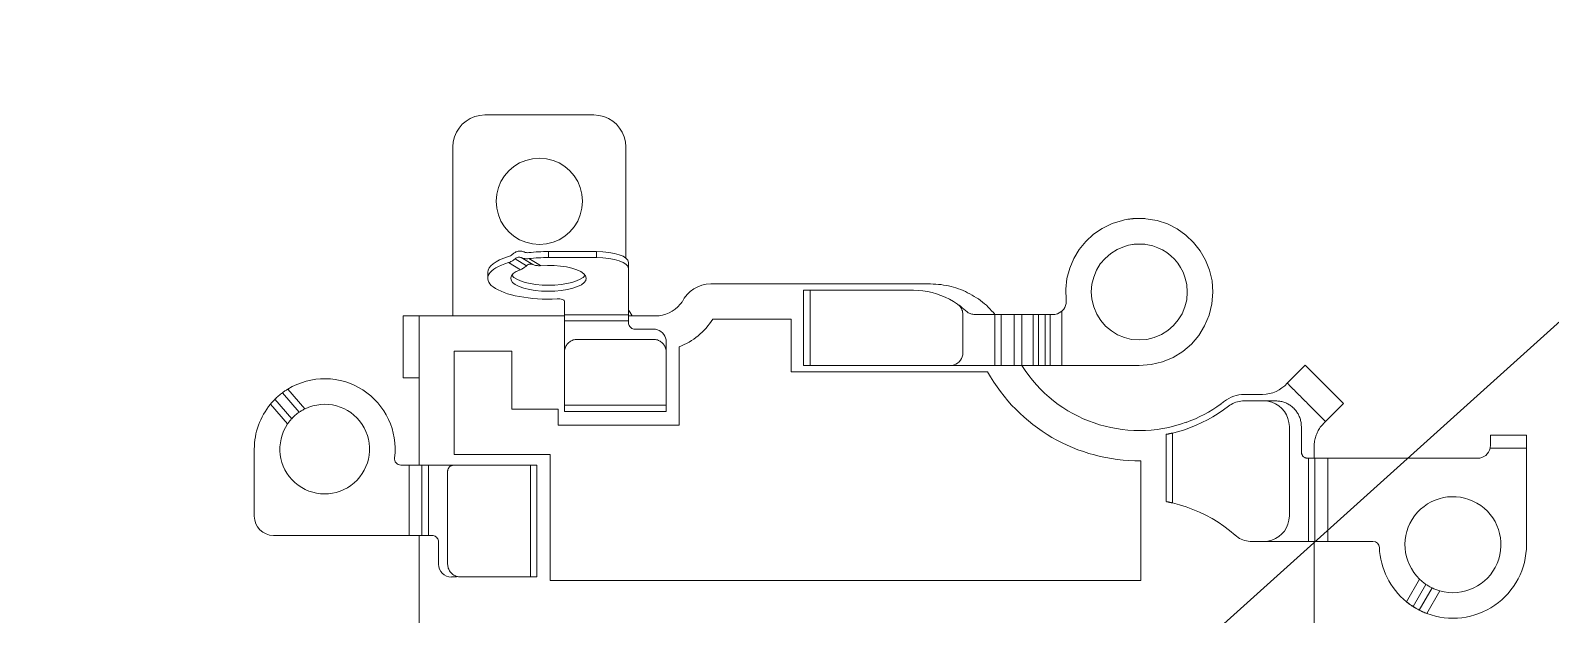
# Model space of a CAD drawing. Header units: millimetres. Extents: x 1863 to 2194, y 977 to 1295.
# Drawn here: x 2156.36 to 2180.12, y 1235.28 to 1244.41 of the extents above; entities that cross this region are included whole.
import ezdxf

# ---------------------------------------------------------------- set-up
doc = ezdxf.new("R2010")
doc.units = ezdxf.units.MM
doc.layers.add('2', color=7, linetype='Continuous', true_color=0xffffff)
doc.layers.add('BMLJ', color=4, linetype='Continuous')

msp = doc.modelspace()

# ---------------------------------------------------------------- linework, layer by layer
at = {"layer": '2', "color": 35, "linetype": 'Continuous', "lineweight": 18}
for p, q in [((2163.063, 1242.889), (2163.022, 1242.823)), ((2163.113, 1242.947), (2163.063, 1242.889)), ((2163.171, 1242.997), (2163.113, 1242.947)), ((2163.237, 1243.038), (2163.171, 1242.997)), ((2163.308, 1243.069), (2163.237, 1243.038)), ((2163.386, 1243.087), (2163.308, 1243.069)), ((2163.467, 1243.094), (2163.386, 1243.087)), ((2165.166, 1243.094), (2163.467, 1243.094)), ((2165.247, 1243.087), (2165.166, 1243.094)), ((2165.324, 1243.069), (2165.247, 1243.087)), ((2165.396, 1243.038), (2165.324, 1243.069)), ((2165.462, 1242.997), (2165.396, 1243.038)), ((2165.52, 1242.947), (2165.462, 1242.997)), ((2165.57, 1242.889), (2165.52, 1242.947)), ((2165.611, 1242.823), (2165.57, 1242.889)), ((2162.972, 1242.674), (2162.966, 1242.593)), ((2162.991, 1242.752), (2162.972, 1242.674)), ((2163.022, 1242.823), (2162.991, 1242.752)), ((2165.641, 1242.752), (2165.611, 1242.823)), ((2165.66, 1242.674), (2165.641, 1242.752)), ((2165.667, 1242.593), (2165.66, 1242.674)), ((2162.966, 1242.593), (2162.966, 1239.953)), ((2164.208, 1242.409), (2164.103, 1242.384)), ((2164.317, 1242.418), (2164.208, 1242.409)), ((2164.427, 1242.409), (2164.317, 1242.418)), ((2164.53, 1242.384), (2164.427, 1242.409)), ((2165.667, 1240.857), (2165.667, 1242.593)), ((2163.839, 1242.221), (2163.772, 1242.142)), ((2163.918, 1242.288), (2163.839, 1242.221)), ((2164.006, 1242.343), (2163.918, 1242.288)), ((2164.103, 1242.384), (2164.006, 1242.343)), ((2164.627, 1242.343), (2164.53, 1242.384)), ((2164.715, 1242.288), (2164.627, 1242.343)), ((2164.794, 1242.221), (2164.715, 1242.288)), ((2164.861, 1242.142), (2164.794, 1242.221)), ((2163.676, 1241.957), (2163.651, 1241.853)), ((2163.717, 1242.054), (2163.676, 1241.957)), ((2163.772, 1242.142), (2163.717, 1242.054)), ((2164.916, 1242.054), (2164.861, 1242.142)), ((2164.956, 1241.957), (2164.916, 1242.054)), ((2164.982, 1241.853), (2164.956, 1241.957)), ((2163.651, 1241.853), (2163.642, 1241.744)), ((2163.642, 1241.744), (2163.651, 1241.634)), ((2164.991, 1241.744), (2164.982, 1241.853)), ((2164.982, 1241.634), (2164.991, 1241.744)), ((2163.651, 1241.634), (2163.676, 1241.53)), ((2163.676, 1241.53), (2163.717, 1241.434)), ((2164.916, 1241.434), (2164.956, 1241.53)), ((2164.956, 1241.53), (2164.982, 1241.634)), ((2173.493, 1241.46), (2173.461, 1241.454)), ((2173.509, 1241.462), (2173.493, 1241.46)), ((2173.525, 1241.464), (2173.509, 1241.462)), ((2173.54, 1241.467), (2173.525, 1241.464)), ((2173.554, 1241.468), (2173.54, 1241.467)), ((2173.567, 1241.47), (2173.554, 1241.468)), ((2173.581, 1241.471), (2173.567, 1241.47)), ((2173.588, 1241.472), (2173.581, 1241.471)), ((2173.595, 1241.473), (2173.588, 1241.472)), ((2173.603, 1241.473), (2173.595, 1241.473)), ((2173.639, 1241.475), (2173.624, 1241.475)), ((2173.652, 1241.475), (2173.639, 1241.475)), ((2173.666, 1241.476), (2173.652, 1241.475)), ((2173.695, 1241.476), (2173.666, 1241.476)), ((2173.727, 1241.475), (2173.695, 1241.476)), ((2173.743, 1241.475), (2173.727, 1241.475)), ((2173.76, 1241.475), (2173.743, 1241.475)), ((2173.777, 1241.473), (2173.76, 1241.475)), ((2173.793, 1241.472), (2173.777, 1241.473)), ((2173.967, 1241.443), (2173.793, 1241.472)), ((2163.717, 1241.434), (2163.772, 1241.345)), ((2163.772, 1241.345), (2163.839, 1241.267)), ((2163.839, 1241.267), (2163.918, 1241.199)), ((2164.715, 1241.199), (2164.794, 1241.267)), ((2164.794, 1241.267), (2164.861, 1241.345)), ((2164.861, 1241.345), (2164.916, 1241.434)), ((2172.975, 1241.228), (2172.854, 1241.117)), ((2173.112, 1241.321), (2172.975, 1241.228)), ((2173.264, 1241.395), (2173.112, 1241.321)), ((2173.428, 1241.446), (2173.264, 1241.395)), ((2173.461, 1241.454), (2173.428, 1241.446)), ((2174.13, 1241.389), (2173.967, 1241.443)), ((2174.281, 1241.313), (2174.13, 1241.389)), ((2174.418, 1241.217), (2174.281, 1241.313)), ((2163.918, 1241.199), (2164.006, 1241.144)), ((2164.006, 1241.144), (2164.103, 1241.104)), ((2164.103, 1241.104), (2164.208, 1241.078)), ((2164.208, 1241.078), (2164.317, 1241.069)), ((2164.317, 1241.069), (2164.427, 1241.078)), ((2164.427, 1241.078), (2164.53, 1241.104)), ((2164.53, 1241.104), (2164.627, 1241.144)), ((2164.627, 1241.144), (2164.715, 1241.199)), ((2172.751, 1240.99), (2172.666, 1240.85)), ((2172.854, 1241.117), (2172.751, 1240.99)), ((2173.243, 1240.929), (2173.344, 1240.992)), ((2173.344, 1240.992), (2173.457, 1241.039)), ((2173.457, 1241.039), (2173.489, 1241.049)), ((2173.489, 1241.049), (2173.521, 1241.057)), ((2173.521, 1241.057), (2173.552, 1241.064)), ((2173.552, 1241.064), (2173.582, 1241.069)), ((2173.582, 1241.069), (2173.595, 1241.071)), ((2173.595, 1241.071), (2173.609, 1241.072)), ((2173.609, 1241.072), (2173.623, 1241.073)), ((2173.644, 1241.075), (2173.652, 1241.075)), ((2173.652, 1241.075), (2173.66, 1241.076)), ((2173.66, 1241.076), (2173.724, 1241.076)), ((2173.724, 1241.076), (2173.74, 1241.075)), ((2173.788, 1241.07), (2173.822, 1241.065)), ((2173.822, 1241.065), (2173.902, 1241.046)), ((2173.902, 1241.046), (2173.979, 1241.019)), ((2173.979, 1241.019), (2174.051, 1240.984)), ((2174.051, 1240.984), (2174.119, 1240.941)), ((2174.539, 1241.102), (2174.418, 1241.217)), ((2174.642, 1240.971), (2174.539, 1241.102)), ((2164.02, 1240.675), (2163.835, 1240.785)), ((2164.117, 1240.737), (2163.937, 1240.844)), ((2164.033, 1240.864), (2164.214, 1240.757)), ((2164.152, 1240.848), (2164.337, 1240.738)), ((2165.209, 1240.959), (2164.459, 1240.959)), ((2164.459, 1240.865), (2164.459, 1240.959)), ((2165.209, 1240.865), (2164.459, 1240.865)), ((2165.209, 1240.865), (2165.209, 1240.959)), ((2165.709, 1240.788), (2165.709, 1239.844)), ((2172.666, 1240.85), (2172.602, 1240.698)), ((2173.021, 1240.665), (2173.081, 1240.764)), ((2173.081, 1240.764), (2173.155, 1240.852)), ((2173.155, 1240.852), (2173.243, 1240.929)), ((2174.119, 1240.941), (2174.182, 1240.892)), ((2174.182, 1240.892), (2174.239, 1240.837)), ((2174.239, 1240.837), (2174.291, 1240.775)), ((2174.291, 1240.775), (2174.336, 1240.708)), ((2174.726, 1240.826), (2174.642, 1240.971)), ((2174.788, 1240.669), (2174.726, 1240.826)), ((2163.509, 1240.634), (2163.509, 1240.54)), ((2172.56, 1240.538), (2172.541, 1240.37)), ((2172.602, 1240.698), (2172.56, 1240.538)), ((2172.95, 1240.447), (2172.977, 1240.559)), ((2172.977, 1240.559), (2173.021, 1240.665)), ((2174.336, 1240.708), (2174.373, 1240.636)), ((2174.373, 1240.636), (2174.403, 1240.56)), ((2174.403, 1240.56), (2174.432, 1240.441)), ((2174.826, 1240.501), (2174.788, 1240.669)), ((2168.445, 1240.353), (2168.445, 1239.177)), ((2170.163, 1240.353), (2168.445, 1240.353)), ((2168.545, 1239.177), (2168.545, 1240.353)), ((2170.236, 1240.35), (2170.163, 1240.353)), ((2170.309, 1240.344), (2170.236, 1240.35)), ((2170.381, 1240.333), (2170.309, 1240.344)), ((2170.452, 1240.317), (2170.381, 1240.333)), ((2170.522, 1240.298), (2170.452, 1240.317)), ((2170.591, 1240.274), (2170.522, 1240.298)), ((2170.658, 1240.246), (2170.591, 1240.274)), ((2172.541, 1240.37), (2172.548, 1240.198)), ((2172.94, 1240.33), (2172.95, 1240.447)), ((2172.949, 1240.212), (2172.94, 1240.33)), ((2174.44, 1240.323), (2174.431, 1240.206)), ((2174.432, 1240.441), (2174.44, 1240.323)), ((2174.825, 1240.14), (2174.84, 1240.326)), ((2174.84, 1240.326), (2174.826, 1240.501)), ((2164.709, 1238.457), (2164.709, 1240.185)), ((2165.717, 1240.037), (2165.709, 1240.055)), ((2165.733, 1240.008), (2165.717, 1240.037)), ((2170.723, 1240.214), (2170.658, 1240.246)), ((2170.787, 1240.178), (2170.723, 1240.214)), ((2170.848, 1240.138), (2170.787, 1240.178)), ((2170.862, 1240.128), (2170.848, 1240.138)), ((2170.876, 1240.118), (2170.862, 1240.128)), ((2170.878, 1240.113), (2170.862, 1240.128)), ((2170.89, 1240.108), (2170.876, 1240.118)), ((2170.878, 1240.113), (2170.89, 1240.098)), ((2170.903, 1240.097), (2170.89, 1240.108)), ((2170.89, 1240.098), (2170.901, 1240.083)), ((2170.911, 1240.066), (2170.901, 1240.083)), ((2170.917, 1240.086), (2170.903, 1240.097)), ((2170.911, 1240.066), (2170.919, 1240.049)), ((2170.93, 1240.075), (2170.917, 1240.086)), ((2170.925, 1240.031), (2170.919, 1240.049)), ((2170.93, 1240.012), (2170.925, 1240.031)), ((2170.943, 1240.064), (2170.93, 1240.075)), ((2170.956, 1240.053), (2170.943, 1240.064)), ((2170.969, 1240.042), (2170.956, 1240.053)), ((2170.981, 1240.03), (2170.969, 1240.042)), ((2170.993, 1240.02), (2170.981, 1240.03)), ((2172.49, 1240.035), (2172.466, 1240.015)), ((2172.51, 1240.058), (2172.49, 1240.035)), ((2172.526, 1240.084), (2172.51, 1240.058)), ((2172.538, 1240.113), (2172.526, 1240.084)), ((2172.546, 1240.144), (2172.538, 1240.113)), ((2172.548, 1240.177), (2172.546, 1240.144)), ((2172.548, 1240.198), (2172.548, 1240.196)), ((2172.548, 1240.196), (2172.548, 1240.194)), ((2172.548, 1240.194), (2172.548, 1240.192)), ((2172.548, 1240.192), (2172.548, 1240.19)), ((2172.977, 1240.093), (2172.949, 1240.212)), ((2173.024, 1239.98), (2172.977, 1240.093)), ((2174.403, 1240.094), (2174.359, 1239.987)), ((2174.431, 1240.206), (2174.403, 1240.094)), ((2174.781, 1239.963), (2174.825, 1240.14)), ((2162.187, 1238.987), (2162.187, 1239.953)), ((2162.187, 1239.953), (2162.436, 1239.953)), ((2164.709, 1239.97), (2165.709, 1239.97)), ((2165.709, 1239.876), (2164.709, 1239.876)), ((2165.71, 1239.83), (2165.709, 1239.844)), ((2165.714, 1239.815), (2165.71, 1239.83)), ((2165.72, 1239.8), (2165.714, 1239.815)), ((2165.728, 1239.787), (2165.72, 1239.8)), ((2165.75, 1239.98), (2165.733, 1240.008)), ((2165.769, 1239.953), (2165.75, 1239.98)), ((2170.93, 1240.012), (2170.932, 1239.993)), ((2170.933, 1239.974), (2170.932, 1239.993)), ((2170.933, 1239.377), (2170.933, 1239.974)), ((2171.005, 1240.011), (2170.993, 1240.02)), ((2171.018, 1240.003), (2171.005, 1240.011)), ((2171.031, 1239.996), (2171.018, 1240.003)), ((2171.045, 1239.99), (2171.031, 1239.996)), ((2171.059, 1239.985), (2171.045, 1239.99)), ((2171.073, 1239.981), (2171.059, 1239.985)), ((2171.088, 1239.978), (2171.073, 1239.981)), ((2171.103, 1239.977), (2171.088, 1239.978)), ((2171.118, 1239.976), (2171.103, 1239.977)), ((2171.118, 1239.976), (2171.534, 1239.976)), ((2171.434, 1239.177), (2171.434, 1239.976)), ((2171.534, 1239.177), (2171.534, 1239.977)), ((2172.219, 1239.977), (2171.534, 1239.977)), ((2171.734, 1239.177), (2171.734, 1239.977)), ((2171.854, 1239.977), (2171.854, 1239.177)), ((2172.034, 1239.177), (2172.034, 1239.977)), ((2172.114, 1239.177), (2172.114, 1239.977)), ((2172.219, 1239.977), (2172.219, 1239.177)), ((2172.372, 1239.977), (2172.219, 1239.977)), ((2172.299, 1239.977), (2172.299, 1239.177)), ((2172.411, 1239.986), (2172.372, 1239.977)), ((2172.44, 1239.998), (2172.411, 1239.986)), ((2172.466, 1240.015), (2172.44, 1239.998)), ((2172.479, 1240.026), (2172.479, 1239.177)), ((2173.087, 1239.88), (2173.024, 1239.98)), ((2173.164, 1239.791), (2173.087, 1239.88)), ((2174.225, 1239.8), (2174.136, 1239.724)), ((2174.299, 1239.889), (2174.225, 1239.8)), ((2174.359, 1239.987), (2174.299, 1239.889)), ((2174.618, 1239.647), (2174.711, 1239.798)), ((2174.711, 1239.798), (2174.781, 1239.963)), ((2165.738, 1239.775), (2165.728, 1239.787)), ((2165.75, 1239.765), (2165.738, 1239.775)), ((2165.763, 1239.757), (2165.75, 1239.765)), ((2165.777, 1239.751), (2165.763, 1239.757)), ((2165.793, 1239.747), (2165.777, 1239.751)), ((2165.809, 1239.746), (2165.793, 1239.747)), ((2166.099, 1239.746), (2165.809, 1239.746)), ((2166.132, 1239.743), (2166.099, 1239.746)), ((2166.162, 1239.736), (2166.132, 1239.743)), ((2166.191, 1239.724), (2166.162, 1239.736)), ((2166.217, 1239.707), (2166.191, 1239.724)), ((2166.241, 1239.687), (2166.217, 1239.707)), ((2166.261, 1239.664), (2166.241, 1239.687)), ((2166.277, 1239.638), (2166.261, 1239.664)), ((2166.289, 1239.609), (2166.277, 1239.638)), ((2166.297, 1239.579), (2166.289, 1239.609)), ((2166.299, 1239.546), (2166.297, 1239.579)), ((2173.253, 1239.717), (2173.164, 1239.791)), ((2173.351, 1239.657), (2173.253, 1239.717)), ((2173.457, 1239.613), (2173.351, 1239.657)), ((2173.57, 1239.586), (2173.457, 1239.613)), ((2173.686, 1239.576), (2173.57, 1239.586)), ((2173.805, 1239.585), (2173.686, 1239.576)), ((2173.923, 1239.614), (2173.805, 1239.585)), ((2174.036, 1239.661), (2173.923, 1239.614)), ((2174.136, 1239.724), (2174.036, 1239.661)), ((2174.503, 1239.513), (2174.618, 1239.647)), ((2166.299, 1239.386), (2166.299, 1239.546)), ((2170.923, 1239.313), (2170.931, 1239.344)), ((2170.933, 1239.377), (2170.931, 1239.344)), ((2174.219, 1239.305), (2174.369, 1239.398)), ((2174.369, 1239.398), (2174.503, 1239.513)), ((2168.545, 1239.177), (2170.766, 1239.177)), ((2170.766, 1239.179), (2170.797, 1239.187)), ((2170.797, 1239.187), (2170.826, 1239.199)), ((2170.826, 1239.199), (2170.852, 1239.215)), ((2170.875, 1239.235), (2170.852, 1239.215)), ((2170.895, 1239.259), (2170.875, 1239.235)), ((2170.895, 1239.259), (2170.911, 1239.285)), ((2170.911, 1239.285), (2170.923, 1239.313)), ((2172.219, 1239.177), (2171.434, 1239.177)), ((2172.219, 1239.177), (2173.69, 1239.177)), ((2173.69, 1239.177), (2173.877, 1239.192)), ((2173.877, 1239.192), (2174.054, 1239.235)), ((2174.054, 1239.235), (2174.219, 1239.305)), ((2176, 1238.902), (2176.282, 1239.184)), ((2176.282, 1239.184), (2176.882, 1238.585)), ((2162.437, 1238.987), (2162.187, 1238.987)), ((2160.185, 1238.649), (2160.448, 1238.346)), ((2160.565, 1238.447), (2160.301, 1238.75)), ((2160.387, 1238.809), (2160.655, 1238.5)), ((2175.223, 1238.611), (2175.198, 1238.603)), ((2175.249, 1238.617), (2175.223, 1238.611)), ((2175.275, 1238.622), (2175.249, 1238.617)), ((2175.302, 1238.624), (2175.275, 1238.622)), ((2175.328, 1238.625), (2175.302, 1238.624)), ((2175.634, 1238.625), (2175.328, 1238.625)), ((2175.699, 1238.62), (2175.634, 1238.625)), ((2175.76, 1238.604), (2175.699, 1238.62)), ((2160.383, 1238.264), (2160.115, 1238.572)), ((2164.709, 1238.556), (2166.299, 1238.556)), ((2164.709, 1238.457), (2166.299, 1238.457)), ((2166.299, 1238.457), (2166.299, 1238.556)), ((2174.841, 1238.375), (2174.756, 1238.328)), ((2174.923, 1238.427), (2174.841, 1238.375)), ((2175.004, 1238.482), (2174.923, 1238.427)), ((2175.082, 1238.54), (2175.004, 1238.482)), ((2175.104, 1238.556), (2175.082, 1238.54)), ((2175.126, 1238.57), (2175.104, 1238.556)), ((2175.15, 1238.583), (2175.126, 1238.57)), ((2175.174, 1238.594), (2175.15, 1238.583)), ((2175.198, 1238.603), (2175.174, 1238.594)), ((2175.818, 1238.58), (2175.76, 1238.604)), ((2175.87, 1238.547), (2175.818, 1238.58)), ((2175.917, 1238.507), (2175.87, 1238.547)), ((2175.957, 1238.461), (2175.917, 1238.507)), ((2175.989, 1238.408), (2175.957, 1238.461)), ((2176.013, 1238.351), (2175.989, 1238.408)), ((2176.882, 1238.585), (2176.599, 1238.302)), ((2174.305, 1238.146), (2174.21, 1238.121)), ((2174.398, 1238.174), (2174.305, 1238.146)), ((2174.49, 1238.207), (2174.398, 1238.174)), ((2174.58, 1238.243), (2174.49, 1238.207)), ((2174.669, 1238.284), (2174.58, 1238.243)), ((2174.756, 1238.328), (2174.669, 1238.284)), ((2176.028, 1238.289), (2176.013, 1238.351)), ((2176.034, 1238.224), (2176.028, 1238.289)), ((2176.034, 1236.827), (2176.034, 1238.224)), ((2174.21, 1238.121), (2174.21, 1237.029)), ((2179.175, 1237.927), (2179.175, 1238.087)), ((2179.175, 1238.087), (2179.74, 1238.087)), ((2179.74, 1238.087), (2179.74, 1236.377)), ((2159.863, 1236.821), (2159.863, 1237.871)), ((2176.333, 1236.427), (2176.333, 1237.727)), ((2176.333, 1237.727), (2176.433, 1237.727)), ((2176.433, 1236.427), (2176.433, 1237.727)), ((2176.433, 1237.727), (2178.975, 1237.727)), ((2176.633, 1237.727), (2176.633, 1236.427)), ((2179.74, 1237.887), (2179.171, 1237.887)), ((2162.153, 1237.621), (2162.967, 1237.621)), ((2162.283, 1236.521), (2162.283, 1237.621)), ((2162.483, 1237.621), (2162.483, 1236.521)), ((2162.583, 1237.621), (2162.583, 1236.522)), ((2164.178, 1237.621), (2164.277, 1237.621)), ((2164.277, 1237.621), (2164.277, 1235.872)), ((2174.21, 1237.029), (2174.318, 1237.001)), ((2174.318, 1237.001), (2174.424, 1236.968)), ((2174.424, 1236.968), (2174.528, 1236.929)), ((2174.528, 1236.929), (2174.629, 1236.886)), ((2174.629, 1236.886), (2174.729, 1236.838)), ((2174.729, 1236.838), (2174.826, 1236.785)), ((2174.826, 1236.785), (2174.92, 1236.727)), ((2174.92, 1236.727), (2175.012, 1236.664)), ((2176.013, 1236.7), (2176.028, 1236.762)), ((2176.028, 1236.762), (2176.034, 1236.827)), ((2162.483, 1236.521), (2160.163, 1236.521)), ((2162.583, 1236.522), (2162.483, 1236.522)), ((2162.658, 1236.52), (2162.642, 1236.522)), ((2162.673, 1236.516), (2162.658, 1236.52)), ((2162.687, 1236.51), (2162.673, 1236.516)), ((2162.7, 1236.502), (2162.687, 1236.51)), ((2162.712, 1236.492), (2162.7, 1236.502)), ((2162.722, 1236.48), (2162.712, 1236.492)), ((2162.73, 1236.467), (2162.722, 1236.48)), ((2162.736, 1236.453), (2162.73, 1236.467)), ((2175.012, 1236.664), (2175.1, 1236.597)), ((2175.1, 1236.597), (2175.185, 1236.526)), ((2175.185, 1236.526), (2175.208, 1236.508)), ((2175.208, 1236.508), (2175.232, 1236.491)), ((2175.232, 1236.491), (2175.256, 1236.476)), ((2175.256, 1236.476), (2175.282, 1236.463)), ((2175.76, 1236.447), (2175.818, 1236.471)), ((2175.818, 1236.471), (2175.87, 1236.504)), ((2175.87, 1236.504), (2175.917, 1236.544)), ((2175.917, 1236.544), (2175.957, 1236.59)), ((2175.957, 1236.59), (2175.989, 1236.643)), ((2175.989, 1236.643), (2176.013, 1236.7)), ((2162.74, 1236.438), (2162.736, 1236.453)), ((2162.741, 1236.421), (2162.74, 1236.438)), ((2162.741, 1236.072), (2162.741, 1236.421)), ((2175.282, 1236.463), (2175.308, 1236.452)), ((2175.308, 1236.452), (2175.335, 1236.443)), ((2175.335, 1236.443), (2175.363, 1236.436)), ((2175.363, 1236.436), (2175.391, 1236.431)), ((2175.391, 1236.431), (2175.42, 1236.428)), ((2175.42, 1236.428), (2175.449, 1236.427)), ((2175.449, 1236.427), (2177.341, 1236.427)), ((2175.634, 1236.427), (2175.699, 1236.432)), ((2175.699, 1236.432), (2175.76, 1236.447)), ((2177.864, 1235.485), (2178.068, 1235.838)), ((2177.967, 1235.41), (2178.167, 1235.757)), ((2178.264, 1235.701), (2178.064, 1235.354)), ((2178.385, 1235.655), (2178.181, 1235.302))]:
    msp.add_line(p, q, dxfattribs=at)
for centre, radius, start, end in [((2166.996, 1239.954), 0.499, 90.0054, 154.3946), ((2166.13, 1240.453), 0.5, 270, 320.809), ((2166.129, 1240.455), 1.052, 290.5818, 328.3396), ((2173.689, 1240.325), 2.164, 212.0654, 289.8179), ((2160.963, 1237.871), 1.1, 352.8192, 121.567), ((2173.689, 1240.4), 2.713, 209.1647, 270.4985), ((2175.613, 1239.235), 0.51, 270.2623, 319.2057), ((2175.328, 1238.225), 0.499, 90.0264, 127.9748), ((2160.963, 1237.871), 1.1, 140.433, 180), ((2160.963, 1237.871), 0.7, 145.9245, 116.0755), ((2173.696, 1240.316), 2.154, 289.7398, 306.1555), ((2162.153, 1237.721), 0.1, 172.8192, 270), ((2178.975, 1237.927), 0.2, 270, 348.4516), ((2178.59, 1236.377), 0.75, 254.1255, 225.8745), ((2160.163, 1236.821), 0.3, 180, 270), ((2177.341, 1236.327), 0.1, 2.293, 90), ((2178.59, 1236.377), 1.15, 182.2924, 230.8418), ((2178.59, 1236.377), 1.15, 249.1582, 0), ((2162.942, 1236.072), 0.201, 180.194, 269.982)]:
    msp.add_arc(centre, radius, start, end, dxfattribs=at)
for centre, major_axis, start_param, end_param in [((2164.459, 1240.54), (0.95, 0), 2.288276, 4.855737), ((2164.459, 1240.634), (0.95, 0), 2.288276, 3.141597), ((2164.459, 1240.54), (0.59, 0), 2.409829, 8.062146), ((2164.459, 1240.634), (0.95, 0), 1.570796, 1.900514), ((2164.459, 1240.54), (0.95, 0), 1.570796, 1.900514), ((2165.209, 1240.788), (-0.5, 0), 3.141593, 4.712389), ((2165.209, 1240.694), (0.5, 0), 0, 1.570796), ((2164.459, 1240.634), (0.59, 0), 3.376639, 6.048154), ((2164.609, 1240.185), (-0.1, 0), 3.141593, 4.855737)]:
    msp.add_ellipse(centre, major_axis=major_axis, ratio=0.34202, start_param=start_param, end_param=end_param, dxfattribs=at)
for points, knots in [([(2173.624, 1241.475), (2173.622, 1241.474), (2173.62, 1241.474), (2173.617, 1241.474), (2173.615, 1241.474), (2173.61, 1241.473), (2173.606, 1241.473), (2173.603, 1241.473)], [0, 0, 0, 0, 0.250013, 0.250013, 0.500025, 0.500025, 1, 1, 1, 1]), ([(2173.623, 1241.073), (2173.625, 1241.074), (2173.627, 1241.074), (2173.63, 1241.074), (2173.632, 1241.074), (2173.637, 1241.075), (2173.641, 1241.075), (2173.644, 1241.075)], [0, 0, 0, 0, 0.250003, 0.250003, 0.500007, 0.500007, 1, 1, 1, 1]), ([(2173.74, 1241.075), (2173.744, 1241.075), (2173.748, 1241.074), (2173.756, 1241.073), (2173.76, 1241.073), (2173.772, 1241.072), (2173.78, 1241.071), (2173.788, 1241.07)], [0, 0, 0, 0, 0.250001, 0.250001, 0.500002, 0.500002, 1, 1, 1, 1]), ([(2163.835, 1240.879), (2163.845, 1240.882), (2163.855, 1240.887), (2163.875, 1240.899), (2163.885, 1240.906), (2163.895, 1240.915)], [0, 0, 0, 0, 0.5, 0.5, 1, 1, 1, 1]), ([(2163.937, 1240.844), (2163.92, 1240.83), (2163.904, 1240.818), (2163.869, 1240.798), (2163.852, 1240.79), (2163.835, 1240.785)], [0, 0, 0, 0, 0.5, 0.5, 1, 1, 1, 1]), ([(2163.895, 1240.915), (2163.908, 1240.928), (2163.922, 1240.938), (2163.944, 1240.95), (2163.952, 1240.953), (2163.968, 1240.959), (2163.976, 1240.961), (2163.992, 1240.964), (2164, 1240.965), (2164.017, 1240.966), (2164.033, 1240.965), (2164.049, 1240.962), (2164.064, 1240.958), (2164.072, 1240.955), (2164.08, 1240.952)], [0, 0, 0, 0, 0.25, 0.25, 0.375, 0.375, 0.5, 0.5, 0.625, 0.625, 0.75, 0.875, 0.875, 1, 1, 1, 1]), ([(2164.033, 1240.864), (2164.026, 1240.867), (2164.018, 1240.869), (2164.001, 1240.871), (2163.993, 1240.87), (2163.976, 1240.867), (2163.967, 1240.864), (2163.951, 1240.856), (2163.944, 1240.851), (2163.937, 1240.844)], [0, 0, 0, 0, 0.25, 0.25, 0.5, 0.5, 0.75, 0.75, 1, 1, 1, 1]), ([(2164.152, 1240.848), (2164.13, 1240.845), (2164.11, 1240.845), (2164.07, 1240.851), (2164.051, 1240.856), (2164.033, 1240.864)], [0, 0, 0, 0, 0.5, 0.5, 1, 1, 1, 1]), ([(2164.08, 1240.952), (2164.09, 1240.947), (2164.102, 1240.944), (2164.126, 1240.94), (2164.139, 1240.94), (2164.152, 1240.942)], [0, 0, 0, 0, 0.5, 0.5, 1, 1, 1, 1]), ([(2164.214, 1240.757), (2164.206, 1240.76), (2164.198, 1240.762), (2164.181, 1240.764), (2164.173, 1240.764), (2164.156, 1240.761), (2164.147, 1240.758), (2164.132, 1240.749), (2164.124, 1240.744), (2164.117, 1240.737)], [0, 0, 0, 0, 0.25, 0.25, 0.5, 0.5, 0.75, 0.75, 1, 1, 1, 1]), ([(2164.337, 1240.738), (2164.315, 1240.736), (2164.293, 1240.737), (2164.252, 1240.743), (2164.232, 1240.748), (2164.214, 1240.757)], [0, 0, 0, 0, 0.5, 0.5, 1, 1, 1, 1]), ([(2164.117, 1240.737), (2164.101, 1240.723), (2164.085, 1240.71), (2164.051, 1240.689), (2164.035, 1240.681), (2164.02, 1240.675)], [0, 0, 0, 0, 0.5, 0.5, 1, 1, 1, 1]), ([(2166.545, 1240.17), (2166.543, 1240.169), (2166.542, 1240.167), (2166.538, 1240.163), (2166.537, 1240.161), (2166.529, 1240.151), (2166.523, 1240.144), (2166.517, 1240.137)], [0, 0, 0, 0, 0.172519, 0.172519, 0.354152, 0.354152, 1, 1, 1, 1]), ([(2172.548, 1240.19), (2172.548, 1240.189), (2172.548, 1240.187), (2172.548, 1240.185), (2172.548, 1240.184), (2172.548, 1240.181), (2172.548, 1240.179), (2172.548, 1240.177)], [0, 0, 0, 0, 0.250018, 0.250018, 0.500043, 0.500043, 1, 1, 1, 1]), ([(2164.709, 1239.41), (2164.71, 1239.411), (2164.71, 1239.413), (2164.711, 1239.416), (2164.711, 1239.417), (2164.714, 1239.429), (2164.717, 1239.44), (2164.719, 1239.45)], [0, 0, 0, 0, 0.114741, 0.114741, 0.23021, 0.23021, 1, 1, 1, 1]), ([(2160.115, 1238.572), (2160.127, 1238.586), (2160.138, 1238.6), (2160.162, 1238.625), (2160.174, 1238.638), (2160.185, 1238.649)], [0, 0, 0, 0, 0.5, 0.5, 1, 1, 1, 1]), ([(2160.185, 1238.649), (2160.193, 1238.657), (2160.202, 1238.666), (2160.221, 1238.684), (2160.231, 1238.693), (2160.251, 1238.71), (2160.262, 1238.719), (2160.282, 1238.735), (2160.292, 1238.743), (2160.301, 1238.75)], [0, 0, 0, 0, 0.25, 0.25, 0.5, 0.5, 0.75, 0.75, 1, 1, 1, 1]), ([(2160.301, 1238.75), (2160.314, 1238.76), (2160.327, 1238.769), (2160.356, 1238.789), (2160.371, 1238.799), (2160.387, 1238.809)], [0, 0, 0, 0, 0.5, 0.5, 1, 1, 1, 1]), ([(2160.565, 1238.447), (2160.555, 1238.44), (2160.545, 1238.433), (2160.524, 1238.417), (2160.514, 1238.409), (2160.493, 1238.391), (2160.483, 1238.382), (2160.465, 1238.363), (2160.456, 1238.354), (2160.448, 1238.346)], [0, 0, 0, 0, 0.25, 0.25, 0.5, 0.5, 0.75, 0.75, 1, 1, 1, 1]), ([(2160.655, 1238.5), (2160.639, 1238.492), (2160.623, 1238.483), (2160.592, 1238.465), (2160.578, 1238.456), (2160.565, 1238.447)], [0, 0, 0, 0, 0.5, 0.5, 1, 1, 1, 1]), ([(2160.448, 1238.346), (2160.437, 1238.334), (2160.426, 1238.321), (2160.404, 1238.294), (2160.393, 1238.279), (2160.383, 1238.264)], [0, 0, 0, 0, 0.5, 0.5, 1, 1, 1, 1]), ([(2174.127, 1238.104), (2174.129, 1238.104), (2174.131, 1238.105), (2174.135, 1238.106), (2174.137, 1238.106), (2174.139, 1238.106)], [0, 0, 0, 0, 0.5, 0.5, 1, 1, 1, 1]), ([(2174.139, 1238.106), (2174.142, 1238.107), (2174.145, 1238.108), (2174.15, 1238.109), (2174.153, 1238.109), (2174.158, 1238.111), (2174.161, 1238.111), (2174.163, 1238.112)], [0, 0, 0, 0, 0.333333, 0.333333, 0.666667, 0.666667, 1, 1, 1, 1]), ([(2179.175, 1237.927), (2179.175, 1237.92), (2179.174, 1237.913), (2179.173, 1237.9), (2179.172, 1237.893), (2179.171, 1237.887)], [0, 0, 0, 0, 0.5, 0.5, 1, 1, 1, 1]), ([(2179.173, 1237.903), (2179.173, 1237.904), (2179.174, 1237.906), (2179.174, 1237.914), (2179.175, 1237.92), (2179.175, 1237.927)], [0, 0, 0, 0, 0.181954, 0.181954, 1, 1, 1, 1]), ([(2174.122, 1237.048), (2174.121, 1237.049), (2174.12, 1237.049), (2174.117, 1237.049), (2174.116, 1237.049), (2174.115, 1237.05)], [0, 0, 0, 0, 0.5, 0.5, 1, 1, 1, 1]), ([(2174.163, 1237.039), (2174.161, 1237.04), (2174.158, 1237.04), (2174.153, 1237.042), (2174.15, 1237.042), (2174.145, 1237.043), (2174.142, 1237.044), (2174.139, 1237.045)], [0, 0, 0, 0, 0.333333, 0.333333, 0.666667, 0.666667, 1, 1, 1, 1]), ([(2174.21, 1237.029), (2174.207, 1237.03), (2174.203, 1237.03), (2174.197, 1237.032), (2174.194, 1237.033), (2174.19, 1237.034)], [0, 0, 0, 0, 0.5, 0.5, 1, 1, 1, 1]), ([(2178.068, 1235.838), (2178.084, 1235.823), (2178.1, 1235.808), (2178.134, 1235.781), (2178.151, 1235.768), (2178.167, 1235.757)], [0, 0, 0, 0, 0.5, 0.5, 1, 1, 1, 1]), ([(2178.167, 1235.757), (2178.174, 1235.752), (2178.182, 1235.747), (2178.198, 1235.737), (2178.206, 1235.732), (2178.223, 1235.722), (2178.232, 1235.718), (2178.248, 1235.709), (2178.257, 1235.705), (2178.264, 1235.701)], [0, 0, 0, 0, 0.25, 0.25, 0.5, 0.5, 0.75, 0.75, 1, 1, 1, 1]), ([(2178.264, 1235.701), (2178.282, 1235.693), (2178.301, 1235.684), (2178.342, 1235.669), (2178.363, 1235.662), (2178.385, 1235.655)], [0, 0, 0, 0, 0.5, 0.5, 1, 1, 1, 1]), ([(2177.967, 1235.41), (2177.951, 1235.421), (2177.934, 1235.432), (2177.899, 1235.457), (2177.881, 1235.471), (2177.864, 1235.485)], [0, 0, 0, 0, 0.5, 0.5, 1, 1, 1, 1]), ([(2177.864, 1235.485), (2177.874, 1235.477), (2177.884, 1235.468), (2177.905, 1235.453), (2177.915, 1235.445), (2177.925, 1235.439)], [0, 0, 0, 0, 0.5, 0.5, 1, 1, 1, 1]), ([(2177.925, 1235.439), (2177.938, 1235.429), (2177.952, 1235.42), (2177.975, 1235.405), (2177.983, 1235.4), (2177.999, 1235.39), (2178.015, 1235.381), (2178.031, 1235.372), (2178.047, 1235.363), (2178.055, 1235.358), (2178.071, 1235.35), (2178.079, 1235.346), (2178.095, 1235.339), (2178.102, 1235.335), (2178.11, 1235.332)], [0, 0, 0, 0, 0.25, 0.25, 0.375, 0.375, 0.5, 0.625, 0.625, 0.75, 0.75, 0.875, 0.875, 1, 1, 1, 1]), ([(2178.064, 1235.354), (2178.056, 1235.358), (2178.048, 1235.362), (2178.032, 1235.371), (2178.023, 1235.376), (2178.006, 1235.386), (2177.998, 1235.391), (2177.982, 1235.401), (2177.974, 1235.405), (2177.967, 1235.41)], [0, 0, 0, 0, 0.25, 0.25, 0.5, 0.5, 0.75, 0.75, 1, 1, 1, 1]), ([(2178.181, 1235.302), (2178.16, 1235.31), (2178.139, 1235.318), (2178.1, 1235.336), (2178.081, 1235.345), (2178.064, 1235.354)], [0, 0, 0, 0, 0.5, 0.5, 1, 1, 1, 1]), ([(2178.11, 1235.332), (2178.12, 1235.327), (2178.132, 1235.322), (2178.155, 1235.312), (2178.168, 1235.307), (2178.181, 1235.302)], [0, 0, 0, 0, 0.5, 0.5, 1, 1, 1, 1])]:
    msp.add_open_spline(points, degree=3, knots=knots, dxfattribs=at)
for points, degree in [([(2170.43, 1240.453), (2166.996, 1240.453)], 1), ([(2170.592, 1240.443), (2170.538, 1240.446), (2170.484, 1240.45), (2170.43, 1240.453)], 3), ([(2170.749, 1240.413), (2170.697, 1240.423), (2170.645, 1240.433), (2170.592, 1240.443)], 3), ([(2170.9, 1240.365), (2170.85, 1240.381), (2170.8, 1240.397), (2170.749, 1240.413)], 3), ([(2171.043, 1240.299), (2170.996, 1240.321), (2170.948, 1240.343), (2170.9, 1240.365)], 3), ([(2171.177, 1240.217), (2171.133, 1240.244), (2171.088, 1240.271), (2171.043, 1240.299)], 3), ([(2171.3, 1240.119), (2171.259, 1240.151), (2171.218, 1240.184), (2171.177, 1240.217)], 3), ([(2171.411, 1240.006), (2171.374, 1240.044), (2171.337, 1240.081), (2171.3, 1240.119)], 3), ([(2162.437, 1239.953), (2162.437, 1237.621)], 1), ([(2164.709, 1239.953), (2162.437, 1239.953)], 1), ([(2166.13, 1239.953), (2165.709, 1239.953)], 1), ([(2167.025, 1239.903), (2168.25, 1239.903)], 1), ([(2168.25, 1239.903), (2168.25, 1239.077)], 1), ([(2171.434, 1239.976), (2171.426, 1239.986), (2171.418, 1239.996), (2171.411, 1240.006)], 3), ([(2164.791, 1239.548), (2164.8, 1239.553), (2164.809, 1239.559), (2164.817, 1239.564)], 3), ([(2164.817, 1239.564), (2164.827, 1239.568), (2164.836, 1239.572), (2164.846, 1239.576)], 3), ([(2164.877, 1239.584), (2164.867, 1239.581), (2164.856, 1239.579), (2164.846, 1239.576)], 3), ([(2164.877, 1239.584), (2164.888, 1239.585), (2164.899, 1239.586), (2164.909, 1239.586)], 3), ([(2164.909, 1239.586), (2166.099, 1239.586)], 1), ([(2166.132, 1239.584), (2166.121, 1239.585), (2166.11, 1239.586), (2166.099, 1239.586)], 3), ([(2166.162, 1239.576), (2166.152, 1239.579), (2166.142, 1239.581), (2166.132, 1239.584)], 3), ([(2166.162, 1239.576), (2166.172, 1239.572), (2166.182, 1239.568), (2166.191, 1239.564)], 3), ([(2166.191, 1239.564), (2166.2, 1239.559), (2166.209, 1239.553), (2166.217, 1239.548)], 3), ([(2162.987, 1239.403), (2163.888, 1239.403)], 1), ([(2162.987, 1237.788), (2162.987, 1239.403)], 1), ([(2163.888, 1239.403), (2163.888, 1238.497)], 1), ([(2164.719, 1239.45), (2164.723, 1239.459), (2164.727, 1239.469), (2164.731, 1239.479)], 3), ([(2164.731, 1239.479), (2164.737, 1239.487), (2164.742, 1239.496), (2164.748, 1239.505)], 3), ([(2164.768, 1239.528), (2164.761, 1239.52), (2164.754, 1239.512), (2164.748, 1239.505)], 3), ([(2164.768, 1239.528), (2164.775, 1239.535), (2164.783, 1239.541), (2164.791, 1239.548)], 3), ([(2166.241, 1239.528), (2166.233, 1239.535), (2166.225, 1239.541), (2166.217, 1239.548)], 3), ([(2166.241, 1239.528), (2166.247, 1239.52), (2166.254, 1239.512), (2166.261, 1239.505)], 3), ([(2166.261, 1239.505), (2166.266, 1239.496), (2166.271, 1239.487), (2166.277, 1239.479)], 3), ([(2166.289, 1239.45), (2166.285, 1239.459), (2166.281, 1239.469), (2166.277, 1239.479)], 3), ([(2166.297, 1239.419), (2166.294, 1239.429), (2166.291, 1239.44), (2166.289, 1239.45)], 3), ([(2166.299, 1238.556), (2166.299, 1239.386)], 1), ([(2166.499, 1238.246), (2166.499, 1239.47)], 1), ([(2168.445, 1239.177), (2168.545, 1239.177)], 1), ([(2170.766, 1239.177), (2171.434, 1239.177)], 1), ([(2168.25, 1239.077), (2171.32, 1239.077)], 1), ([(2176.599, 1238.302), (2176, 1238.902)], 1), ([(2175.021, 1238.619), (2175.003, 1238.605), (2174.984, 1238.591), (2174.966, 1238.578)], 3), ([(2175.615, 1238.725), (2175.328, 1238.725)], 1), ([(2175.634, 1238.625), (2175.822, 1238.625)], 1), ([(2175.822, 1238.625), (2175.844, 1238.623), (2175.866, 1238.622), (2175.887, 1238.62)], 3), ([(2175.887, 1238.62), (2175.908, 1238.615), (2175.928, 1238.61), (2175.949, 1238.605)], 3), ([(2163.888, 1238.497), (2164.609, 1238.497)], 1), ([(2164.609, 1238.497), (2164.609, 1238.246)], 1), ([(2175.949, 1238.605), (2175.968, 1238.597), (2175.987, 1238.588), (2176.006, 1238.58)], 3), ([(2176.006, 1238.58), (2176.024, 1238.569), (2176.041, 1238.559), (2176.059, 1238.548)], 3), ([(2176.059, 1238.548), (2176.074, 1238.534), (2176.09, 1238.521), (2176.105, 1238.508)], 3), ([(2176.105, 1238.508), (2176.119, 1238.492), (2176.132, 1238.477), (2176.145, 1238.461)], 3), ([(2176.145, 1238.461), (2176.156, 1238.443), (2176.167, 1238.426), (2176.178, 1238.408)], 3), ([(2176.178, 1238.408), (2176.186, 1238.389), (2176.194, 1238.37), (2176.202, 1238.351)], 3), ([(2164.609, 1238.246), (2166.499, 1238.246)], 1), ([(2176.202, 1238.351), (2176.207, 1238.33), (2176.212, 1238.31), (2176.217, 1238.289)], 3), ([(2176.217, 1238.289), (2176.219, 1238.268), (2176.221, 1238.246), (2176.222, 1238.224)], 3), ([(2176.222, 1238.224), (2176.222, 1237.826)], 1), ([(2176.461, 1238.109), (2176.466, 1238.121), (2176.472, 1238.133), (2176.477, 1238.145)], 3), ([(2176.477, 1238.145), (2176.484, 1238.156), (2176.49, 1238.167), (2176.496, 1238.179)], 3), ([(2176.496, 1238.179), (2176.503, 1238.19), (2176.511, 1238.2), (2176.518, 1238.211)], 3), ([(2176.518, 1238.211), (2176.526, 1238.222), (2176.534, 1238.232), (2176.542, 1238.242)], 3), ([(2176.542, 1238.242), (2176.551, 1238.252), (2176.56, 1238.262), (2176.569, 1238.271)], 3), ([(2176.569, 1238.271), (2176.599, 1238.301)], 1), ([(2174.11, 1238.1), (2174.111, 1238.101), (2174.112, 1238.101), (2174.112, 1238.101)], 3), ([(2174.11, 1237.05), (2174.11, 1238.1)], 1), ([(2174.112, 1238.101), (2174.114, 1238.102), (2174.116, 1238.102), (2174.118, 1238.102)], 3), ([(2174.118, 1238.102), (2174.12, 1238.102), (2174.121, 1238.102), (2174.122, 1238.103)], 3), ([(2174.122, 1238.103), (2174.124, 1238.103), (2174.125, 1238.103), (2174.127, 1238.104)], 3), ([(2174.163, 1238.112), (2174.166, 1238.112), (2174.169, 1238.113), (2174.172, 1238.114)], 3), ([(2174.172, 1238.114), (2174.175, 1238.114), (2174.178, 1238.115), (2174.182, 1238.116)], 3), ([(2174.182, 1238.116), (2174.185, 1238.116), (2174.187, 1238.116), (2174.19, 1238.117)], 3), ([(2174.19, 1238.117), (2174.194, 1238.118), (2174.197, 1238.119), (2174.2, 1238.12)], 3), ([(2174.2, 1238.12), (2174.203, 1238.12), (2174.207, 1238.121), (2174.21, 1238.121)], 3), ([(2176.423, 1237.917), (2176.423, 1237.931), (2176.424, 1237.944), (2176.424, 1237.957)], 3), ([(2176.423, 1237.727), (2176.423, 1237.917)], 1), ([(2176.424, 1237.957), (2176.426, 1237.97), (2176.427, 1237.983), (2176.429, 1237.996)], 3), ([(2176.429, 1237.996), (2176.432, 1238.009), (2176.434, 1238.022), (2176.437, 1238.035)], 3), ([(2176.437, 1238.035), (2176.44, 1238.047), (2176.444, 1238.06), (2176.447, 1238.072)], 3), ([(2176.447, 1238.072), (2176.452, 1238.085), (2176.456, 1238.097), (2176.461, 1238.109)], 3), ([(2164.487, 1237.788), (2162.987, 1237.788)], 1), ([(2164.487, 1235.816), (2164.487, 1237.788)], 1), ([(2173.713, 1237.687), (2173.713, 1235.816)], 1), ([(2176.222, 1237.826), (2176.223, 1237.82), (2176.223, 1237.815), (2176.224, 1237.81)], 3), ([(2176.224, 1237.81), (2176.225, 1237.805), (2176.226, 1237.8), (2176.228, 1237.795)], 3), ([(2176.228, 1237.795), (2176.23, 1237.79), (2176.232, 1237.785), (2176.234, 1237.78)], 3), ([(2176.234, 1237.78), (2176.236, 1237.776), (2176.239, 1237.772), (2176.242, 1237.767)], 3), ([(2176.242, 1237.767), (2176.245, 1237.764), (2176.248, 1237.76), (2176.252, 1237.756)], 3), ([(2176.252, 1237.756), (2176.256, 1237.753), (2176.26, 1237.749), (2176.263, 1237.746)], 3), ([(2176.263, 1237.746), (2176.268, 1237.743), (2176.272, 1237.74), (2176.276, 1237.738)], 3), ([(2176.276, 1237.738), (2176.281, 1237.736), (2176.286, 1237.734), (2176.291, 1237.732)], 3), ([(2176.291, 1237.732), (2176.296, 1237.73), (2176.301, 1237.729), (2176.306, 1237.728)], 3), ([(2176.306, 1237.728), (2176.311, 1237.727), (2176.317, 1237.727), (2176.322, 1237.727)], 3), ([(2176.322, 1237.727), (2176.333, 1237.727)], 1), ([(2162.883, 1237.522), (2162.884, 1237.527), (2162.884, 1237.532), (2162.885, 1237.538)], 3), ([(2162.883, 1236.072), (2162.883, 1237.522)], 1), ([(2162.885, 1237.538), (2162.886, 1237.543), (2162.887, 1237.548), (2162.889, 1237.553)], 3), ([(2162.889, 1237.553), (2162.891, 1237.558), (2162.893, 1237.563), (2162.895, 1237.567)], 3), ([(2162.895, 1237.567), (2162.897, 1237.572), (2162.9, 1237.576), (2162.903, 1237.58)], 3), ([(2162.903, 1237.58), (2162.906, 1237.584), (2162.909, 1237.588), (2162.913, 1237.592)], 3), ([(2162.913, 1237.592), (2162.917, 1237.595), (2162.92, 1237.599), (2162.924, 1237.602)], 3), ([(2162.924, 1237.602), (2162.929, 1237.605), (2162.933, 1237.607), (2162.937, 1237.61)], 3), ([(2162.937, 1237.61), (2162.942, 1237.612), (2162.947, 1237.614), (2162.952, 1237.616)], 3), ([(2162.952, 1237.616), (2162.957, 1237.618), (2162.962, 1237.619), (2162.967, 1237.62)], 3), ([(2162.967, 1237.62), (2162.972, 1237.62), (2162.978, 1237.621), (2162.983, 1237.621)], 3), ([(2162.983, 1237.621), (2164.178, 1237.621)], 1), ([(2164.178, 1237.621), (2164.178, 1235.872)], 1), ([(2174.115, 1237.05), (2174.113, 1237.05), (2174.112, 1237.05), (2174.11, 1237.05)], 3), ([(2174.127, 1237.047), (2174.125, 1237.048), (2174.124, 1237.048), (2174.122, 1237.048)], 3), ([(2174.133, 1237.045), (2174.131, 1237.046), (2174.129, 1237.047), (2174.127, 1237.047)], 3), ([(2174.139, 1237.045), (2174.137, 1237.045), (2174.135, 1237.045), (2174.133, 1237.045)], 3), ([(2174.172, 1237.038), (2174.169, 1237.038), (2174.166, 1237.039), (2174.163, 1237.039)], 3), ([(2174.181, 1237.036), (2174.178, 1237.037), (2174.175, 1237.037), (2174.172, 1237.038)], 3), ([(2174.19, 1237.034), (2174.187, 1237.034), (2174.184, 1237.035), (2174.181, 1237.036)], 3), ([(2162.437, 1236.521), (2162.437, 1222.787)], 1), ([(2162.642, 1236.522), (2162.583, 1236.522)], 1), ([(2176.333, 1236.427), (2175.634, 1236.427)], 1), ([(2176.423, 1233.445), (2176.423, 1236.427)], 1), ([(2162.886, 1236.039), (2162.885, 1236.05), (2162.884, 1236.061), (2162.883, 1236.072)], 3), ([(2162.894, 1236.008), (2162.891, 1236.019), (2162.889, 1236.029), (2162.886, 1236.039)], 3), ([(2162.906, 1235.98), (2162.902, 1235.989), (2162.898, 1235.999), (2162.894, 1236.008)], 3), ([(2162.922, 1235.953), (2162.917, 1235.962), (2162.911, 1235.971), (2162.906, 1235.98)], 3), ([(2162.942, 1235.93), (2162.935, 1235.938), (2162.929, 1235.946), (2162.922, 1235.953)], 3), ([(2162.965, 1235.91), (2162.957, 1235.917), (2162.95, 1235.923), (2162.942, 1235.93)], 3), ([(2163.02, 1235.872), (2162.942, 1235.872)], 1), ([(2162.991, 1235.894), (2162.983, 1235.899), (2162.974, 1235.905), (2162.965, 1235.91)], 3), ([(2163.02, 1235.882), (2163.011, 1235.886), (2163.001, 1235.89), (2162.991, 1235.894)], 3), ([(2163.051, 1235.874), (2163.041, 1235.877), (2163.03, 1235.879), (2163.02, 1235.882)], 3), ([(2163.083, 1235.872), (2163.073, 1235.873), (2163.062, 1235.873), (2163.051, 1235.874)], 3), ([(2164.178, 1235.872), (2163.083, 1235.872)], 1), ([(2164.277, 1235.872), (2164.178, 1235.872)], 1), ([(2173.713, 1235.816), (2164.487, 1235.816)], 1)]:
    msp.add_open_spline(points, degree=degree, dxfattribs=at)
at = {"layer": 'BMLJ'}
msp.add_line((1893.966, 982.203), (2193.966, 1252.203), dxfattribs=at)

doc.saveas('drawing.dxf')
